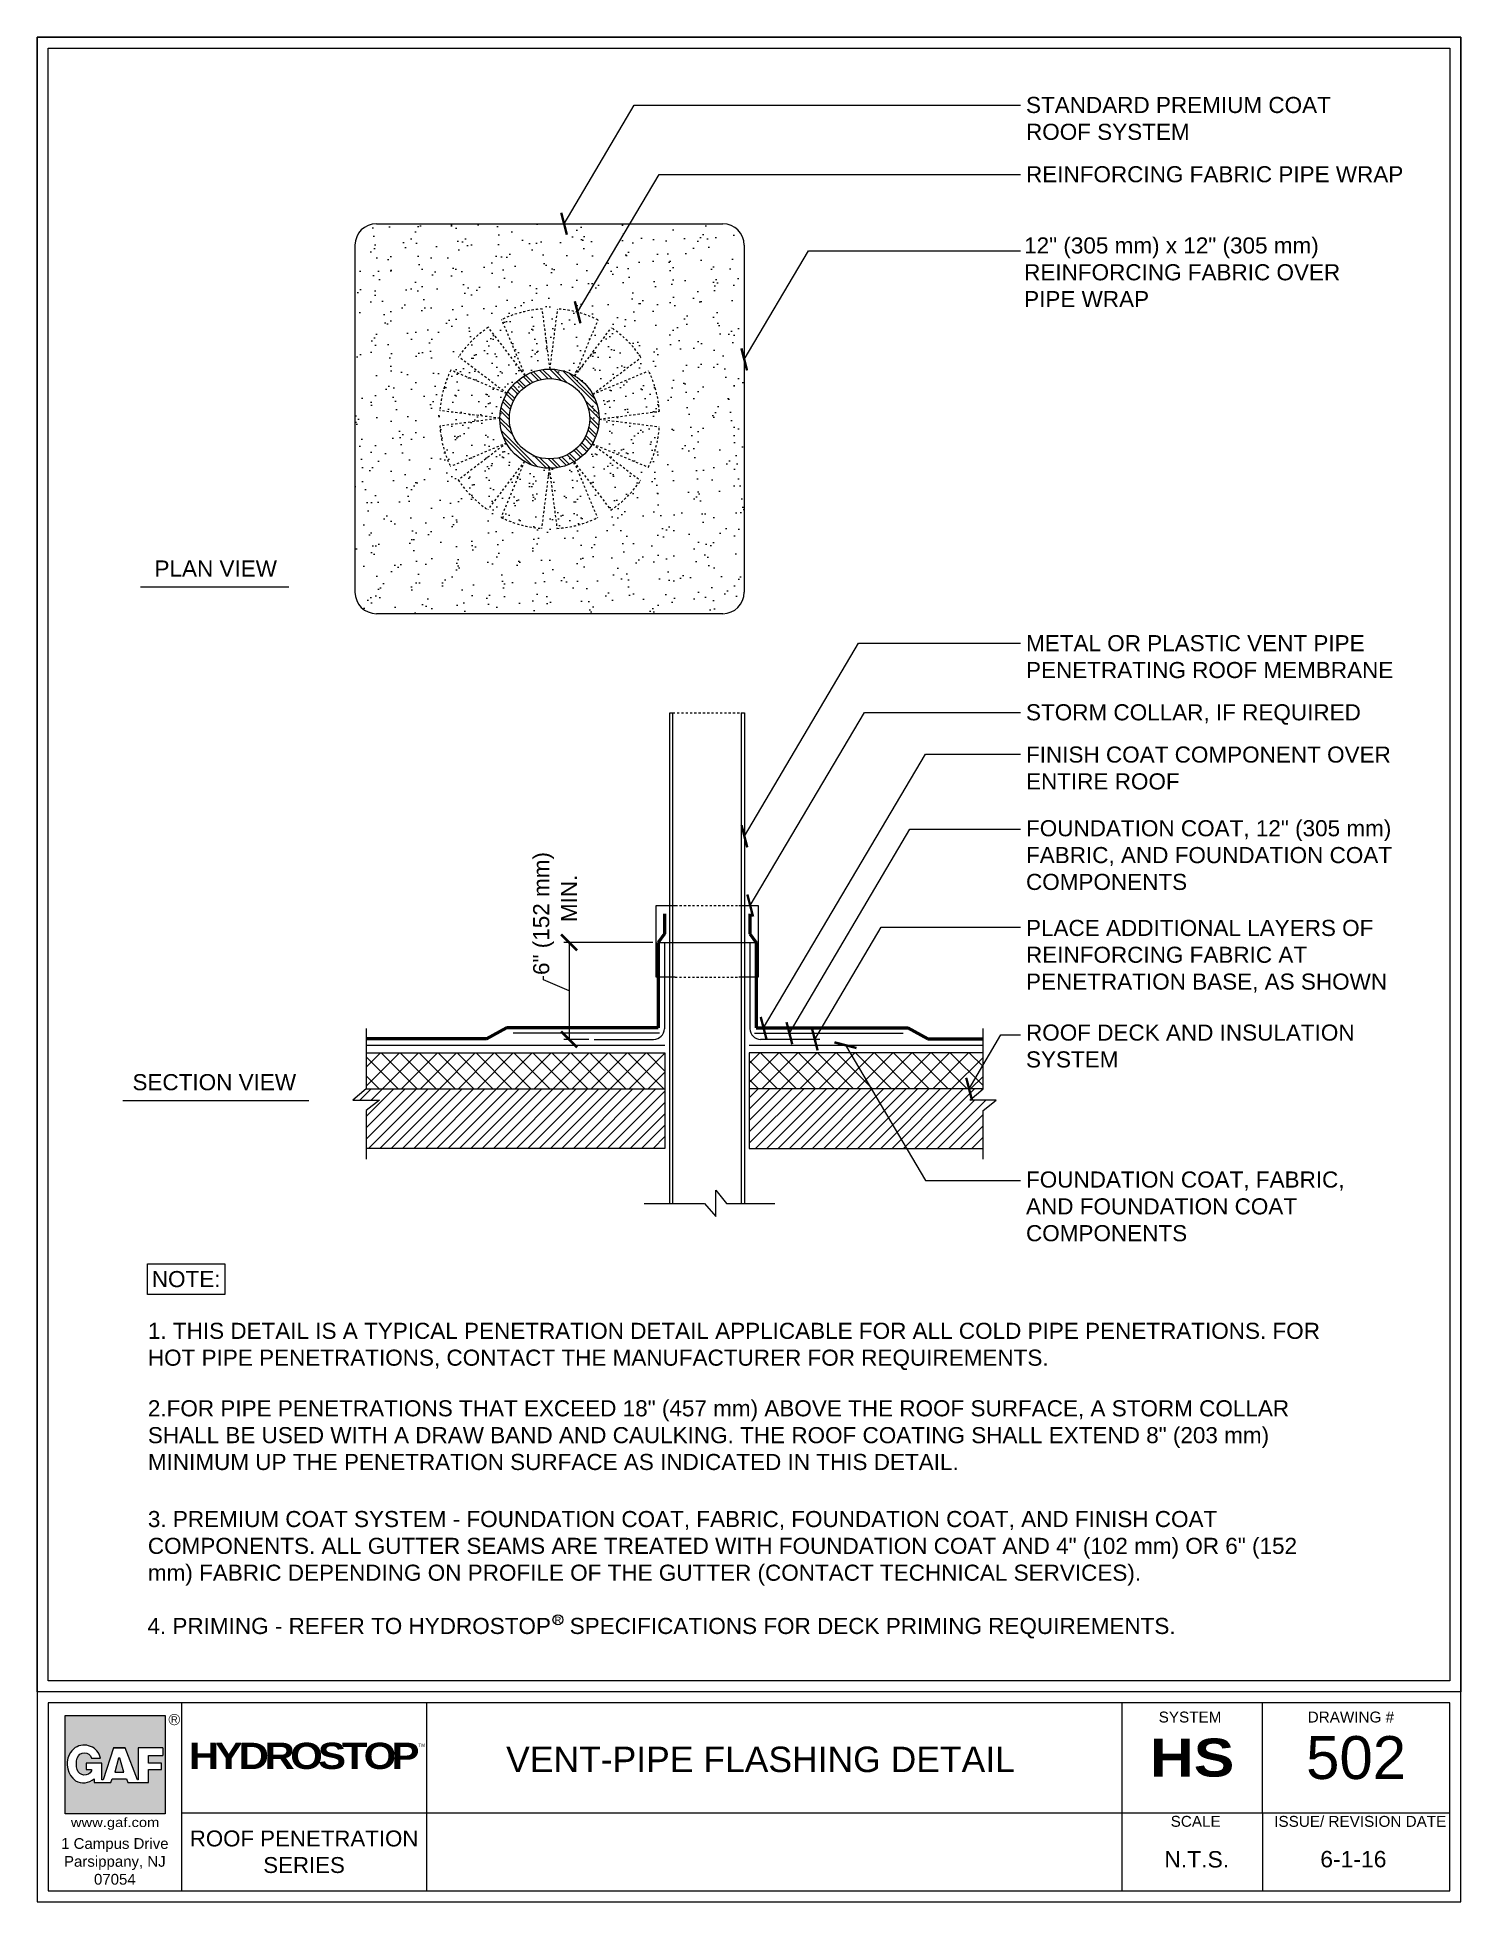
# Model space of a CAD drawing. Header units: inches. Extents: x 14.5 to 80.8, y 24.5 to 111.4.
import ezdxf
from ezdxf.enums import TextEntityAlignment as Align

# ---------------------------------------------------------------- set-up
doc = ezdxf.new("R2010")
doc.units = ezdxf.units.IN
doc.header["$MEASUREMENT"] = 0
doc.linetypes.add('DASHED2', pattern=[0.375, 0.25, -0.125])
doc.layers.get('0').update_dxf_attribs({"lineweight": 15})
doc.styles.add('ARCHQUIK', font='Archquik.shx', dxfattribs={"height": 0.1})
doc.styles.add('ARIAL', font='arial.ttf')
doc.styles.add('FONT', font='arial.ttf', dxfattribs={"height": 0.75})
doc.dimstyles.new('dIM-STYLE', dxfattribs={"dimtxt": 0.75, "dimasz": 0.75, "dimexe": 0.18, "dimexo": 0.0625, "dimgap": 0.09, "dimtad": 0, "dimtih": 1, "dimtoh": 1, "dimdec": 4, "dimzin": 0, "dimdsep": 46, "dimlunit": 4, "dimtxsty": 'FONT', "dimblk": 'ARCHTICK', "dimcen": 0, "dimclrd": 3, "dimclre": 3, "dimclrt": 256, "dimadec": 0, "dimazin": 0, "dimtfac": 1, "dimtdec": 4, "dimtofl": 0, "dimtmove": 0, "dimatfit": 3, "dimldrblk": 'ARCHTICK', "dimfxl": 1, "dimfrac": 2, "dimtolj": 1, "dimtzin": 0, "dimlwd": -1, "dimlwe": -1, "dimarcsym": 0})
doc.dimstyles.get("Standard").update_dxf_attribs({"dimscale": 0, "dimtxt": 0.75, "dimasz": 0.75, "dimexe": 0.2500000000000018, "dimexo": 0.0625, "dimgap": 0.09, "dimtad": 0, "dimdec": 5, "dimzin": 0, "dimdsep": 46, "dimlunit": 4, "dimtxsty": 'FONT', "dimcen": 0.09, "dimclrd": 256, "dimclre": 256, "dimclrt": 256, "dimadec": 0, "dimazin": 0, "dimtfac": 1, "dimtdec": 5, "dimtofl": 0, "dimtmove": 1, "dimatfit": 0, "dimfxl": 1, "dimfxlon": 1, "dimtolj": 1, "dimtzin": 0, "dimlwd": -1, "dimlwe": -1, "dimarcsym": 0})

# ---------------------------------------------------------------- blocks, each defined once
blk = doc.blocks.new('GAF_LOGO')
h = blk.add_hatch(color=242)
h.paths.add_polyline_path([(0.9999999843750018, 0.999999984375), (-0.01802111514781046, 0.999999984375), (-0.01802111514781046, -0.002743970513160665), (0.9999999843750018, -0.002743970513160499), (0.9999999843750018, 0.6710526210937502)])
edge = h.paths.add_edge_path(flags=16)
edge.add_line((0.3421052578125003, 0.5657894648437503), (0.2499999960937487, 0.5657894648437503))
edge.add_arc((0.1776315761718745, 0.542763149414063), 0.075943396054273, 17.65012421993013, 162.3498757800698)
edge.add_arc((0.2913533789062498, 0.5065789394531254), 0.1952830184252751, 162.3498757800698, 197.65012421993)
edge.add_arc((0.1804031326795207, 0.4712765883809845), 0.07885186654145789, 197.65012421993, 331.9610179646004)
edge.add_line((0.2499999960937487, 0.4342105195312511), (0.2499999960937487, 0.4473684140625002))
edge.add_line((0.2499999960937487, 0.4473684140625002), (0.1973684179687503, 0.4473684140625003))
edge.add_line((0.1973684179687503, 0.4473684140625003), (0.1973684179687503, 0.5131578867187501))
edge.add_line((0.1973684179687503, 0.5131578867187501), (0.3552631523437491, 0.5131578867187501))
edge.add_line((0.3552631523437491, 0.5131578867187501), (0.3552631523437491, 0.3421052578125003))
edge.add_line((0.3552631523437491, 0.3421052578125003), (0.3672600561810685, 0.3421052578125003))
edge.add_line((0.3672600561810685, 0.3421052578125003), (0.473684203125, 0.6710526210937502))
edge.add_line((0.473684203125, 0.6710526210937502), (0.5921052539062508, 0.6710526210937502))
edge.add_line((0.5921052539062508, 0.6710526210937502), (0.7168783917025898, 0.3421052578125004))
edge.add_line((0.7168783917025898, 0.3421052578125004), (0.7236841992187522, 0.3421052578125004))
edge.add_line((0.7236841992187522, 0.3421052578125004), (0.7236841992187522, 0.6710526210937502))
edge.add_line((0.7236841992187522, 0.6710526210937502), (0.9757096308521137, 0.6710526210937502))
edge.add_line((0.9757096308521137, 0.6710526210937502), (0.9757096308521139, 0.5921052539062504))
edge.add_line((0.9757096308521139, 0.5921052539062504), (0.828947355468749, 0.5921052539062504))
edge.add_line((0.828947355468749, 0.5921052539062504), (0.828947355468749, 0.5131578867187501))
edge.add_line((0.828947355468749, 0.5131578867187501), (0.9619798181352781, 0.5131578867187501))
edge.add_line((0.9619798181352781, 0.5131578867187501), (0.9619798181352782, 0.4473684140625002))
edge.add_line((0.9619798181352782, 0.4473684140625002), (0.8289473554687489, 0.4473684140625003))
edge.add_line((0.8289473554687489, 0.4473684140625003), (0.828947355468749, 0.3157894687500002))
edge.add_line((0.828947355468749, 0.3157894687500002), (0.6184210429687518, 0.3157894687500003))
edge.add_line((0.6184210429687518, 0.3157894687500003), (0.6052631484375013, 0.35526315234375))
edge.add_line((0.6052631484375013, 0.35526315234375), (0.4605263085937495, 0.3552631523437498))
edge.add_line((0.4605263085937495, 0.3552631523437498), (0.4473684140624989, 0.3157894687500002))
edge.add_line((0.4473684140624989, 0.3157894687500002), (0.2763157851562497, 0.3157894687500002))
edge.add_line((0.2763157851562497, 0.3157894687500002), (0.2763157851562497, 0.3552631523437499))
edge.add_arc((0.1671059236527185, 0.4777867589039027), 0.1641305212753787, 240.8042829104425, 311.71180968469173, ccw=False)
edge.add_arc((0.2222038028843561, 0.5072653279140215), 0.2193476823067968, 155.1482085443663, 231.9615675140741, ccw=False)
edge.add_arc((0.1895668580481229, 0.5197191371257442), 0.1845148081401703, 124.71226100437019, 154.3980145931274, ccw=False)
edge.add_arc((0.1751212575285651, 0.5254602239943656), 0.171785051789476, 13.577812998885406, 121.84091426695329, ccw=False)
h.paths.add_polyline_path([(0.5263157812499983, 0.5657894648437498), (0.5394736757812488, 0.5657894648437498), (0.5789473593750003, 0.421052625), (0.4868420976562504, 0.421052625)], flags=0)
at = {"color": 242}
for p, q in [((0.9757096308521138, 0.6710526210937502), (0.9757096308521138, 0.5921052539062504)), ((0.5263157812499983, 0.5657894648437498), (0.4868420976562504, 0.421052625)), ((0.4868420976562504, 0.421052625), (0.5789473593750003, 0.421052625)), ((0.5394736757812488, 0.5657894648437498), (0.5263157812499983, 0.5657894648437498)), ((0.5789473593750003, 0.421052625), (0.5394736757812488, 0.5657894648437498))]:
    blk.add_line(p, q, dxfattribs=at)
for points in [[(0.9999999843750018, 0.6710526210937502), (0.9999999843750019, -0.00274397051316061), (-0.01802111514781046, -0.00274397051316061), (-0.01802111514781046, 0.999999984375), (0.9999999843750018, 0.999999984375), (0.9999999843750018, 0.6710526210937502)], [(0.9757096308521138, 0.6710526210937502), (0.7236841992187522, 0.6710526210937502), (0.7236841992187522, 0.3421052578125003), (0.7168783917025898, 0.3421052578125003), (0.5921052539062508, 0.6710526210937502), (0.4736842031249999, 0.6710526210937502), (0.5921052539062508, 0.6710526210937502)]]:
    blk.add_lwpolyline(points, dxfattribs=at)
at = {"const_width": 0.006578947265625}
blk.add_lwpolyline([(1.146718681227561, 0.9569249246062017, 0.9999999999999999), (1.038984530952376, 0.9569249246062017, 0.9999999999999999)], format="xyb", close=True, dxfattribs=at)
at = {"color": 242}
for points in [[(0.4736842031249999, 0.6710526210937502), (0.3672600561810686, 0.3421052578125003), (0.3552631523437491, 0.3421052578125003), (0.3552631523437491, 0.5131578867187501), (0.1973684179687503, 0.5131578867187501), (0.1973684179687503, 0.4473684140625003), (0.2499999960937487, 0.4473684140625003), (0.2499999960937487, 0.4342105195312511, -0.6638381309650001), (0.1052631562500004, 0.4473684140625003, -0.1552561087471992), (0.1052631562500004, 0.5657894648437503, -0.7312178527831996), (0.2499999960937487, 0.5657894648437503), (0.3421052578125003, 0.5657894648437503, 0.5109723306082545), (0.08449389586529144, 0.6713944055155814, 0.1302578243974809), (0.02316816522774692, 0.599451122242597, 0.172358814401925)], [(0.08704397350846876, 0.3345076182265967, 0.3196577466454945), (0.2763157851562497, 0.3552631523437499), (0.2763157851562497, 0.3157894687500002), (0.4473684140624989, 0.3157894687500002), (0.4605263085937494, 0.3552631523437499), (0.6052631484375013, 0.3552631523437499), (0.6184210429687518, 0.3157894687500002), (0.828947355468749, 0.3157894687500002), (0.828947355468749, 0.4473684140625003), (0.9619798181352781, 0.4473684140625003), (0.9619798181352781, 0.5131578867187501), (0.828947355468749, 0.5131578867187501), (0.828947355468749, 0.5921052539062504), (0.9757096308521139, 0.5921052539062504)]]:
    blk.add_lwpolyline(points, format="xyb", dxfattribs=at)
blk.add_arc((0.222203802884356, 0.5072653279140215), 0.2193476823067967, 155.1482085443668, 231.9615675140741, dxfattribs=at)
at = {"style": 'ARIAL'}
blk.add_text('R', height=0.06578947265625, dxfattribs=at).set_placement((1.092851606089969, 0.956924924606203), align=Align.MIDDLE)
at = {"style": 'ARIAL', "width": 1.133105524367421}
blk.add_text('www.gaf.com', height=0.09481817704846432, dxfattribs=at).set_placement((0.03995709321242522, -0.1363967728893486), (0.9407297751728345, -0.1363967728893486), align=Align.FIT)
blk = doc.blocks.new('HydroStop')
at = {"color": 174, "linetype": 'Continuous', "style": 'ARIAL'}
blk.add_text('TM', height=0.07930227829834807, dxfattribs=at).set_placement((6.460029172047104, 0.5633620407934359))
at = {"lineweight": -2, "insert": (0.9349556855740957, 0.6638381548218604), "char_height": 0.633319658458992, "width": 5.94393791725881, "attachment_point": 1, "style": 'ARCHQUIK'}
blk.add_mtext('{\\fArial Black|b0|i0|c0|p34;\\T0.85;\\C154;HYDRO\\C132;STOP}', dxfattribs=at)
blk = doc.blocks.new('_ArchTick')
at = {"color": 0, "linetype": 'ByBlock', "const_width": 0.15}
blk.add_lwpolyline([(-0.5, -0.5), (0.5, 0.5)], dxfattribs=at)
blk = doc.blocks.new('*D13')
at = {"transparency": 16777216}
for p, q in [((43.1650373218601, 69.21233930988093), (39.01746788877225, 69.21233930988093)), ((39.26746788877225, 69.21233930988093), (39.26746788877225, 64.69325211736745)), ((38.07886578859212, 67.46388542466133), (38.07886578859212, 67.64388542466133)), ((39.26746788877225, 66.95279571362418), (38.07886578859212, 67.46388542466133)), ((40.19088160006226, 64.69325211736745), (39.01746788877225, 64.69325211736745))]:
    blk.add_line(p, q, dxfattribs=at)
at = {"layer": 'Defpoints', "color": 0, "transparency": 16777216}
for p in [(43.4150373218601, 69.21233930988093), (39.26746788877225, 64.69325211736745), (40.44088160006226, 64.69325211736745)]:
    blk.add_point(p, dxfattribs=at)
at = {"transparency": 16777216, "xscale": 0.75, "yscale": 0.75, "zscale": 0.75}
for p, rotation in [((39.26746788877225, 69.21233930988093), 90), ((39.26746788877225, 64.69325211736745), 270)]:
    blk.add_blockref('_ArchTick', p, dxfattribs=dict(at, rotation=rotation))
at = {"transparency": 16777216, "insert": (38.07886578859211, 70.55943112725342), "char_height": 0.75, "attachment_point": 5, "rotation": 90, "style": 'FONT'}
blk.add_mtext('\\A1;6" (152 mm)', dxfattribs=at)

msp = doc.modelspace()

# ---------------------------------------------------------------- hatches: boundary and pattern name
h = msp.add_hatch()
h.set_pattern_fill('AR-SAND', color=256, scale=0.75, angle=90)
h.set_pattern_definition([(127.5, (-7.374230223087125, 3.780714593004404), (-1.445117826759869, -0.04724501858220603), [0, -1.14, 0, -1.275, 0, -1.21875]), (97.49999999999996, (-7.374230223087125, 3.780714593004404), (-2.116609548922305, 1.327332528950796), [0, -0.615, 0, -1.0275, 0, -0.39375]), (57.49999999999999, (-7.374230223087125, 2.858214593004405), (-0.004244290152723563, 2.335606396313621), [0, -0.3749999999999998, 0, -1.349999999999999, 0, -1.762499999999999]), (47.5, (-7.374230223087125, 2.858214593004405), (-0.6582566737006869, 2.25459495342922), [0, -0.1875, 0, -0.885, 0, -1.0125])])
h.paths.add_polyline_path([(47.42542166668906, 101.6998630275109, 0.4142135623730951), (46.42542166668906, 102.6998630275109), (30.29098694300384, 102.6998630275109, 0.4142135623730951), (29.29098694300384, 101.6998630275109), (29.29098694300384, 85.5305767316469, 0.4142135623730951), (30.29098694300384, 84.5305767316469), (46.42542166668906, 84.5305767316469, 0.4142135623730951), (47.42542166668906, 85.5305767316469)])
h.paths.add_polyline_path([(39.53047186147178, 95.60774604278596), (40.61817654261339, 98.21564959051416, 0.09607582821806371), (38.73458263551026, 98.72694829499181), (38.37842268268565, 95.92692119085994, -0.1315129979373459)], flags=16)
h.paths.add_polyline_path([(40.22865318603429, 93.61521987957889, -1), (36.48775542365862, 93.61521987957889, -1)], flags=16)
h = msp.add_hatch()
h.set_pattern_fill('AR-SAND', color=256, scale=0.75, angle=90)
h.set_pattern_definition([(127.5, (0, 0), (-1.445117826759869, -0.04724501858220603), [0, -1.14, 0, -1.275, 0, -1.21875]), (97.50000000000001, (0, 0), (-2.116609548922305, 1.327332528950796), [0, -0.615, 0, -1.0275, 0, -0.39375]), (57.49999999999999, (-5.648683361067167e-17, -0.9225), (-0.004244290152723563, 2.335606396313621), [0, -0.3749999999999999, 0, -1.35, 0, -1.7625]), (47.5, (-5.648683361067167e-17, -0.9225), (-0.6582566737006869, 2.25459495342922), [0, -0.1875, 0, -0.885, 0, -1.0125])])
h.paths.add_polyline_path([(35.50410142573528, 97.87262810480026, 0.09607582821806347), (34.11950680518399, 96.49703728307419), (36.36632143223487, 94.78858016405148, -0.1315129979373452), (37.21875980811666, 95.62669644525226)])
h.paths.add_polyline_path([(38.01518281913256, 98.729294996457, 0.09607582821806378), (36.12829329292884, 98.23029570990516), (37.219863278038, 95.62732113002969, -0.1315129979373455), (38.37715470731278, 95.92693193293401)])
h.paths.add_polyline_path([(40.61817654261339, 98.21564959051416, 0.09607582821806371), (38.73458263551026, 98.72694829499181), (38.37842268268565, 95.92692119085994, -0.131512997937346), (39.53047186147178, 95.60774604278596)])
h.paths.add_polyline_path([(41.24002170834176, 97.85391737924134), (39.53156458931906, 95.60710275219047, -0.1315129979373446), (40.36968087051984, 94.75466437630867), (42.61561253006783, 96.46932275869005, 0.09607582821806389)])
h.paths.add_polyline_path([(42.97328013517274, 95.84513089149652), (40.37030555529725, 94.75356090638735, -0.1294287674172524), (40.66999403044456, 93.61521987957889, -0.002049347419331564), (40.66991635820158, 93.59626947711257), (43.47227942172456, 93.95824136529279, 0.09607582821806367)])
h.paths.add_polyline_path([(43.46993272025938, 93.23884154891505), (40.66990561612751, 93.59500150173966, -0.1315129979373449), (40.35073046805351, 92.44295232295354), (42.95863401578171, 91.35524764181193, 0.09607582821806367)])
h.paths.add_polyline_path([(40.35008717745804, 92.4418595951063, -0.1315129979373457), (39.49764880157625, 91.60374331390551), (41.21230718395762, 89.35781165435752, 0.0960758282180633), (42.5969018045089, 90.73340247608358)])
h.paths.add_polyline_path([(39.49654533165491, 91.60311862912809, -0.1315129979373454), (38.33925390238014, 91.30350782622376), (38.70122579056034, 88.50114476270078, 0.0960758282180639), (40.58811531676407, 89.0001440492526)])
h.paths.add_polyline_path([(38.33798592700722, 91.30351856829783, -0.131512997937344), (37.18593674822112, 91.62269371637183), (36.09823206707949, 89.01479016864363, 0.0960758282180642), (37.98182597418263, 88.50349146416596)])
h.paths.add_polyline_path([(37.18484402037384, 91.62333700696732, -0.1315129979373436), (36.34672773917307, 92.4757753828491), (34.10079607962507, 90.76111700046772, 0.09607582821806411), (35.47638690135114, 89.37652237991644)])
h.paths.add_polyline_path([(36.04641457924834, 93.61521987957889, -0.002049347419331564), (36.04649225149133, 93.6341702820452), (33.24412918796834, 93.272198393865, 0.09607582821806293), (33.74312847452016, 91.38530886766128), (36.34610305439566, 92.47687885277043, -0.1294287674172524)])
h.paths.add_polyline_path([(36.36567814163939, 94.78748743620423), (33.75777459391119, 95.87519211734583, 0.09607582821806332), (33.24647588943353, 93.99159821024271), (36.0465029935654, 93.6354382574181, -0.1315129979373465)])
h = msp.add_hatch()
h.set_pattern_fill('ANSI32', color=256, angle=90)
h.set_pattern_definition([(135, (-7.374230223087125, 3.780714593004404), (-0.2651650429449554, -0.2651650429449553), []), (135, (-7.374230223087125, 3.957491288004404), (-0.2651650429449554, -0.2651650429449553), [])])
h.paths.add_polyline_path([(36.04641457924834, 93.61521987957889, 1), (40.66999403044456, 93.61521987957889, 1)])
h.paths.add_polyline_path([(40.22865318603429, 93.61521987957889, -1), (36.48775542365861, 93.61521987957889, -1)], flags=16)
at = {"lineweight": 15}
h = msp.add_hatch(dxfattribs=at)
h.set_pattern_fill('ANSI37', color=256, scale=5)
h.set_pattern_definition([(45, (0, 0), (-0.4419417382415922, 0.4419417382415922), []), (135, (0, 0), (-0.4419417382415922, -0.4419417382415922), [])])
h.paths.add_polyline_path([(43.72846912765446, 64.06592381814964), (29.81107463760007, 64.06592381814964), (29.81107463760007, 62.39312580150698), (43.72846912765446, 62.39312580150698)])
h.paths.add_polyline_path([(58.55169475990549, 64.06592381814963), (47.6550795931289, 64.06592381814964), (47.6550795931289, 62.39312580150699), (58.5516947599055, 62.39312580150698)])
h = msp.add_hatch(dxfattribs=at)
h.set_pattern_fill('ANSI31', color=256, scale=3)
h.set_pattern_definition([(45, (0, 0), (-0.2651650429449553, 0.2651650429449554), [])])
h.paths.add_polyline_path([(43.72846912765446, 62.39312580150698), (29.81116585406058, 62.39312580150698), (29.19536352910851, 61.87027477088731), (30.42678574609162, 61.87027477088731), (29.81107463760007, 61.38235276038456), (29.81107463760007, 59.61653976999368), (43.72846912765446, 59.61653976999368)])
h.paths.add_polyline_path([(59.16732842045887, 61.87027477088731), (57.93590620347575, 61.87027477088731), (58.5516947599055, 62.39312580150698), (47.6550795931289, 62.39312580150699), (47.6550795931289, 59.61653976999368), (58.55169475990549, 59.61653976999368), (58.55169475990549, 61.38235276038456)])

# ---------------------------------------------------------------- linework, layer by layer
for p, q in [((30.29098694300384, 102.6998630275109), (46.42542166668906, 102.6998630275109)), ((29.29098694300384, 101.6998630275109), (29.29098694300384, 85.5305767316469)), ((47.42542166668906, 101.6998630275109), (47.42542166668906, 85.5305767316469)), ((19.29171997703094, 85.78270884734386), (26.21368502180539, 85.78270884734386)), ((46.42542166668906, 84.5305767316469), (30.29098694300384, 84.5305767316469)), ((43.96089039011775, 57.05229548591532), (43.96089039011775, 79.91177196876248)), ((43.96089039011775, 79.91177196876248), (44.10029667883282, 79.91177196876248)), ((44.10029667883282, 57.05229726007206), (44.10029667883282, 79.91177196876248)), ((47.2834069378269, 79.91177196876248), (47.28340693782689, 57.05235772924771)), ((47.2834069378269, 79.91177196876248), (47.43443041726822, 79.91177196876248)), ((47.43443041726822, 79.91177196876248), (47.43443041726821, 57.0523577292477)), ((43.41488242598373, 69.21233930988093), (47.98036093496936, 69.21233930988093)), ((43.70523474620195, 69.21233930988093), (43.70523474620195, 65.19325211736745)), ((47.69000861324584, 69.21233930988093), (47.69000861324584, 65.19325211736745)), ((29.81107463760007, 65.20448595726087), (29.81107463760007, 62.39304835356882)), ((58.55169475990549, 62.39312580150698), (58.55169475990549, 65.20448595726087)), ((29.81107463760007, 64.42605673066356), (43.72846912765446, 64.42605673066356)), ((43.48458557034127, 64.98368188552385), (36.66529461402914, 64.98368188552385)), ((40.44088160006226, 64.69325211736745), (43.20523474620195, 64.69325211736745)), ((47.6550795931289, 64.42605673066356), (58.55169475990549, 64.42605673066356)), ((47.89911804631845, 64.98368188552385), (54.83458090989313, 64.98368188552385)), ((50.95436175938553, 64.69325211736745), (48.19000861324584, 64.69325211736745)), ((29.81107463760007, 64.06592381814964), (43.72846912765446, 64.06592381814964)), ((43.72846912765446, 64.06592381814964), (43.72846912765446, 59.61653976999368)), ((58.55169475990549, 64.06592381814963), (47.6550795931289, 64.06592381814964)), ((47.6550795931289, 64.06592381814964), (47.6550795931289, 59.61653976999368)), ((18.47979890530451, 61.85156796593151), (27.14558328016651, 61.85156796593151)), ((29.81107463760007, 62.39304835356882), (29.19536352910851, 61.87027477088731)), ((29.19536352910851, 61.87027477088731), (30.42678574609162, 61.87027477088731)), ((29.81107463760007, 62.39312580150698), (43.72846912765446, 62.39312580150698)), ((30.42678574609162, 61.87027477088731), (29.81107463760007, 61.38235276038456)), ((58.55169475990549, 62.39312580150698), (47.6550795931289, 62.39312580150699)), ((57.93590620347576, 61.87027477088731), (58.55169475990549, 62.39312580150698)), ((59.16732842045887, 61.87027477088731), (57.93590620347576, 61.87027477088731)), ((58.55169475990549, 61.38235276038456), (59.16732842045887, 61.87027477088731)), ((29.81107463760007, 61.38235276038456), (29.81107463760007, 59.11700056876468)), ((58.55169475990549, 59.11700056876468), (58.55169475990549, 61.38235276038456)), ((43.72846912765446, 59.61653976999368), (29.81107463760007, 59.61653976999368)), ((47.6550795931289, 59.61653976999368), (58.55169475990549, 59.61653976999368)), ((46.09845348374881, 56.43656917281798), (46.09845348374881, 57.66806883773926)), ((46.09845348374881, 57.66806883773926), (46.5979926849778, 57.0523577292477)), ((42.76617201273925, 57.05228028130954), (45.5757152956809, 57.05231603701471)), ((45.57571529568089, 57.05231603701471), (46.09845348374881, 56.43656917281798)), ((46.5979926849778, 57.0523577292477), (48.85172768587142, 57.0523577292477)), ((21.20705469467076, 33.78611375226865), (21.20705469467076, 25.02717102045245)), ((32.6318562415896, 25.02717102045245), (32.6318562415896, 33.78611375226865)), ((71.56792847675739, 28.65521179804592), (71.56792847675739, 33.78611375226865))]:
    msp.add_line(p, q)
at = {"linetype": 'DASHED2', "ltscale": 0.25}
for p, q in [((37.219863278038, 95.62732113002969), (36.12829329292884, 98.23029570990516)), ((38.37715470731278, 95.92693193293401), (38.01518281913256, 98.729294996457)), ((38.37842268268565, 95.92692119085996), (38.73458263551026, 98.72694829499181)), ((39.53047186147178, 95.60774604278596), (40.61817654261338, 98.21564959051415)), ((37.21875980811667, 95.62669644525226), (35.50410142573529, 97.87262810480026)), ((39.53156458931906, 95.60710275219047), (41.24002170834177, 97.85391737924135)), ((36.36632143223487, 94.78858016405148), (34.119506805184, 96.49703728307419)), ((40.36968087051983, 94.75466437630867), (42.61561253006784, 96.46932275869005)), ((36.3656781416394, 94.78748743620423), (33.75777459391119, 95.87519211734583)), ((40.37030555529725, 94.75356090638735), (42.97328013517273, 95.84513089149652)), ((36.0465029935654, 93.6354382574181), (33.24647588943353, 93.99159821024271)), ((40.66991635820158, 93.59626947711257), (43.47227942172456, 93.95824136529279)), ((36.04649225149133, 93.6341702820452), (33.24412918796834, 93.272198393865)), ((40.6699056161275, 93.59500150173966), (43.46993272025937, 93.23884154891505)), ((36.34610305439566, 92.47687885277043), (33.74312847452018, 91.38530886766128)), ((36.34672773917308, 92.47577538284911), (34.10079607962507, 90.76111700046772)), ((40.35008717745803, 92.44185959510631), (42.5969018045089, 90.73340247608358)), ((40.35073046805351, 92.44295232295354), (42.9586340157817, 91.35524764181193)), ((37.18484402037384, 91.62333700696732), (35.47638690135115, 89.37652237991644)), ((37.18593674822111, 91.62269371637181), (36.09823206707949, 89.01479016864363)), ((38.33798592700722, 91.30351856829783), (37.98182597418263, 88.50349146416596)), ((38.33925390238014, 91.30350782622376), (38.70122579056034, 88.50114476270078)), ((39.49654533165491, 91.60311862912809), (40.58811531676407, 89.00014404925261)), ((39.49764880157623, 91.60374331390553), (41.21230718395761, 89.35781165435753)), ((44.10029667883282, 79.91177196876248), (47.2834069378269, 79.91177196876248)), ((44.21646858609537, 70.93168353736678), (47.17885222129059, 70.93168353736678)), ((44.20869558409825, 67.59754979893138), (47.17877477335242, 67.59754979893138))]:
    msp.add_line(p, q, dxfattribs=at)
at = {"lineweight": 50}
for p, q in [((43.70523474620195, 70.54839369133852), (43.70523474620195, 69.61901843323807)), ((47.69000861324584, 70.54839369133852), (47.69000861324584, 69.61901843323807)), ((43.70523474620195, 69.61901843323807), (43.41480497804555, 69.21241675781911)), ((47.69000861324584, 69.61901843323807), (47.98036093496936, 69.21233930988093)), ((43.41480497804555, 69.21241675781911), (43.41488242598373, 65.22772033871338)), ((47.98036093496937, 69.21233930988093), (47.98043838140224, 65.22772033871338)), ((36.35163046442023, 65.22764289077521), (35.41063801559352, 64.71648649881996)), ((43.41488242598373, 65.22772033871338), (36.35163046442023, 65.22764289077521)), ((47.98043838140224, 65.22772033871338), (55.04361289502756, 65.2276816147443)), ((55.04361289502756, 65.2276816147443), (55.97887419642932, 64.71648649881996)), ((35.41063801559352, 64.71648649881996), (29.81099718966189, 64.71652522278904)), ((55.97887419642932, 64.71648649881996), (58.5516947599055, 64.71648649881996))]:
    msp.add_line(p, q, dxfattribs=at)
at = {"linetype": 'Continuous'}
for p, q in [((65.01569888488676, 33.78611375226865), (65.01569888488676, 25.02717102045245)), ((21.20705469467076, 28.65521179804592), (80.29722166968178, 28.65521179804592)), ((71.56792847675739, 28.65521179804592), (71.56792847675739, 25.02717102045245))]:
    msp.add_line(p, q, dxfattribs=at)
for points in [[(14.49001371606128, 111.3851559938448), (14.49001371606128, 24.51839938696503), (80.80599330317555, 24.51839938696503), (80.80599330317555, 111.3851559938448)], [(14.49001371606128, 111.3851559938448), (80.80599330317555, 111.3851559938448), (80.80599330317555, 34.29488538575606), (14.49001371606128, 34.29488538575606)], [(14.99878534955506, 110.8763843603538), (80.29722166968178, 110.8763843603538), (80.29722166968178, 34.80365701925211), (14.99878534955506, 34.80365701925211)], [(80.80599330317555, 34.29488538575606), (14.49001371606128, 34.29488538575606), (14.49001371606128, 24.51839938696503), (80.80599330317555, 24.51839938696503)], [(80.29722166968178, 33.78611375226865), (14.99878534954415, 33.78611375226865), (14.99878534954415, 25.02717102045245), (80.29722166968178, 25.02717102045245)]]:
    msp.add_lwpolyline(points, close=True, dxfattribs=at)
for points in [[(44.20869558409825, 67.59754979893138), (43.32186745223551, 67.59754979893138), (43.32186745223551, 70.93168353736678), (44.20869558409825, 70.93168353736678)], [(47.17885222129059, 70.93168353736678), (48.07329845927411, 70.93168353736678), (48.07329845927411, 67.59754979893138), (47.17877477335242, 67.59754979893138)]]:
    msp.add_lwpolyline(points)
msp.add_lwpolyline([(19.6212313395464, 54.23343557148292), (23.23017247385826, 54.23343557148292), (23.23017247385826, 52.81244914687796), (19.6212313395464, 52.81244914687796)], close=True)
for radius in [2.311789725598112, 1.870448881187837]:
    msp.add_circle((38.35820430484645, 93.61521987957889), radius)
msp.add_circle((38.74800003648841, 37.654992288898), 0.2317057053845815, dxfattribs=at)
for centre, radius, start, end in [((30.29098694300384, 101.6998630275109), 1, 90, 180), ((46.42542166668906, 101.6998630275109), 1, 0, 90), ((30.29098694300384, 85.5305767316469), 1, 180, 270), ((46.42542166668906, 85.5305767316469), 1, 270, 0), ((43.20523474620195, 65.19325211736745), 0.5, 270, 0), ((48.19000861324584, 65.19325211736745), 0.5, 180, 270)]:
    msp.add_arc(centre, radius, start, end)
at = {"linetype": 'DASHED2', "ltscale": 0.25}
for centre, radius, start, end in [((38.35820430484645, 93.61521987957889), 5.125566119048048, 93.83730954440638, 115.7888910473462), ((38.35820430484645, 93.61521987957889), 5.125566119048048, 63.83730954440647, 85.78889104734608), ((38.35820430484645, 93.61521987957889), 5.125566119048048, 123.8373095444063, 145.7888910473462), ((38.35820430484645, 93.61521987957889), 5.125566119048048, 33.83730954440643, 55.78889104734601), ((38.35820430484645, 93.61521987957889), 5.125566119048048, 153.8373095444062, 175.7888910473462), ((38.35820430484645, 93.6152198795789), 5.125566119048048, 3.837309544406257, 25.78889104734684), ((38.35820430484645, 93.61521987957889), 5.125566119048048, 183.8373095444063, 205.7888910473463), ((38.35820430484645, 93.61521987957887), 5.125566119048048, 333.8373095444058, 355.7888910473457), ((38.35820430484645, 93.61521987957889), 5.125566119048047, 213.837309544406, 235.7888910473461), ((38.35820430484645, 93.6152198795789), 5.125566119048048, 303.8373095444059, 325.788891047346), ((38.35820430484645, 93.61521987957889), 5.125566119048048, 243.8373095444059, 265.7888910473456), ((38.35820430484646, 93.61521987957889), 5.125566119048048, 273.8373095444063, 295.7888910473463)]:
    msp.add_arc(centre, radius, start, end, dxfattribs=at)

# ---------------------------------------------------------------- block references
at = {"linetype": 'Continuous', "xscale": 4.578944701403998, "yscale": 4.578944701396722, "zscale": 4.578944701398359}
msp.add_blockref('GAF_LOGO', (15.87060638633879, 28.62272093202319), dxfattribs=at)
at = {"xscale": 1.934332076455829, "yscale": 1.934332076455829, "zscale": 1.934332076455829}
msp.add_blockref('HydroStop', (19.74687504737987, 30.64248056082877), dxfattribs=at)

# ---------------------------------------------------------------- texts
at = {"linetype": 'Continuous'}
for s, height, style, p in [('4. PRIMING - REFER TO HYDROSTOP   SPECIFICATIONS FOR DECK PRIMING REQUIREMENTS.', 0.75, 'FONT', (19.62001030927161, 36.9911703284499)), ('N.T.S.', 0.7631574502330598, 'ARIAL', (66.99815271592591, 26.11325017496029)), ('6-1-16', 0.7631574502330598, 'ARIAL', (74.26414294412801, 26.12102215814912))]:
    msp.add_text(s, height=height, dxfattribs=dict(at, style=style)).set_placement(p)
at = {"linetype": 'Continuous', "ltscale": 0.6, "style": 'FONT'}
msp.add_text('R', height=0.3, dxfattribs=at).set_placement((38.59844366349887, 37.49532704102191))
at = {"style": 'ARIAL'}
for s, p in [('SYSTEM', (68.19558099794061, 33.12265175710945)), ('DRAWING #', (75.69039278614467, 33.12265175710945)), ('SCALE', (68.45888497711051, 28.26339685077483)), ('ISSUE/ REVISION DATE', (76.12673907382349, 28.2711688339673))]:
    msp.add_text(s, height=0.5087716334887066, dxfattribs=at).set_placement(p, align=Align.MIDDLE)
for s, insert, char_height, width, attachment_point, style in [('STANDARD PREMIUM COAT ROOF SYSTEM', (60.55307591262579, 108.6070008932151), 0.75, 17.1364246745373, 1, 'FONT'), ('REINFORCING FABRIC PIPE WRAP', (60.55307591262579, 105.3800793721274), 0.75, 17.1364246745373, 1, 'FONT'), ('12" (305 mm) x 12" (305 mm) REINFORCING FABRIC OVER PIPE WRAP', (60.465748264675, 102.0623121715927), 0.75, 17.1364246745373, 1, 'FONT'), ('PLAN VIEW', (19.95013016578466, 87.00890896291966), 0.75, 17.1364246745373, 1, 'FONT'), ('METAL OR PLASTIC VENT PIPE PENETRATING ROOF MEMBRANE', (60.55307591262579, 83.53016774297858), 0.75, 17.1364246745373, 1, 'FONT'), ('STORM COLLAR, IF REQUIRED', (60.55307591262579, 80.3106494684936), 0.75, 17.1364246745373, 1, 'FONT'), ('FINISH COAT COMPONENT OVER ENTIRE ROOF', (60.55307591262579, 78.34165185121029), 0.75, 17.1364246745373, 1, 'FONT'), ('FOUNDATION COAT, 12" (305 mm) FABRIC, AND FOUNDATION COAT COMPONENTS', (60.55307591262579, 74.90852783425704), 0.75, 17.1364246745373, 1, 'FONT'), ('PLACE ADDITIONAL LAYERS OF REINFORCING FABRIC AT PENETRATION BASE, AS SHOWN', (60.55307591262579, 70.2637129169332), 0.75, 17.1364246745373, 1, 'FONT'), ('ROOF DECK AND INSULATION SYSTEM', (60.55307591262579, 65.38825792292327), 0.75, 17.1364246745373, 1, 'FONT'), ('SECTION VIEW', (18.92278871570133, 63.07776808150732), 0.75, 17.1364246745373, 1, 'FONT'), ('FOUNDATION COAT, FABRIC, AND FOUNDATION COAT COMPONENTS', (60.55307591262579, 58.54183013747374), 0.75, 17.1364246745373, 1, 'FONT'), ('ROOF PENETRATION SERIES', (26.91945546813018, 26.84119140924918), 0.7419714262123118, 11.42480154691884, 5, 'ARIAL'), ('1 Campus Drive\\PParsippany, NJ 07054', (18.10292002210745, 26.39340186921985), 0.5, 6.20826934512661, 5, 'ARIAL')]:
    msp.add_mtext(s, dxfattribs=dict(insert=insert, char_height=char_height, width=width, attachment_point=attachment_point, style=style))
at = {"insert": (39.25999022529689, 71.26435640152421), "char_height": 0.75, "attachment_point": 5, "rotation": 90, "style": 'FONT'}
msp.add_mtext('\\A1;MIN.', dxfattribs=at)
at = {"linetype": 'Continuous'}
for s, insert, char_height, width, attachment_point, style in [('NOTE:', (21.42570190670187, 53.52294235918044), 0.75, 3.608941134311863, 5, 'FONT'), ('1. THIS DETAIL IS A TYPICAL PENETRATION DETAIL APPLICABLE FOR ALL COLD PIPE PENETRATIONS. FOR HOT PIPE PENETRATIONS, CONTACT THE MANUFACTURER FOR REQUIREMENTS.', (19.64190993783643, 51.49152356996309), 0.75, 54.625, 1, 'FONT'), ('2.FOR PIPE PENETRATIONS THAT EXCEED 18" (457 mm) ABOVE THE ROOF SURFACE, A STORM COLLAR SHALL BE USED WITH A DRAW BAND AND CAULKING. THE ROOF COATING SHALL EXTEND 8" (203 mm) MINIMUM UP THE PENETRATION SURFACE AS INDICATED IN THIS DETAIL.', (19.64190993783643, 47.88259705595284), 0.75, 54.625, 1, 'FONT'), ('3. PREMIUM COAT SYSTEM - FOUNDATION COAT, FABRIC, FOUNDATION COAT, AND FINISH COAT COMPONENTS. ALL GUTTER SEAMS ARE TREATED WITH FOUNDATION COAT AND 4" (102 mm) OR 6" (152 mm) FABRIC DEPENDING ON PROFILE OF THE GUTTER (CONTACT TECHNICAL SERVICES).', (19.64190993783643, 42.72303848304933), 0.75, 54.625, 1, 'FONT'), ('{\\fArial Black|b0|i0|c0|p34;HS}', (68.29181368082207, 31.22066277515729), 1.770582097118444, 6.552229591870622, 5, 'ARIAL'), ('502', (75.93257507321958, 31.22066277515728), 2, 8.729293192924388, 5, 'ARIAL'), ('VENT-PIPE FLASHING DETAIL', (48.18350952815955, 31.14208659105088), 1.183652803665149, 28.42956344025924, 5, 'ARIAL')]:
    msp.add_mtext(s, dxfattribs=dict(at, insert=insert, char_height=char_height, width=width, attachment_point=attachment_point, style=style))

# ---------------------------------------------------------------- dimensions: what is measured, and where the dimension line sits
dim = msp.add_linear_dim(base=(39.26746788877225, 64.69325211736745), p1=(43.4150373218601, 69.21233930988093), p2=(40.44088160006226, 64.69325211736745), angle=90, text='6" (152 mm)', dimstyle='Standard', override={"dimscale": 1, "dimexe": 0.25, "dimexo": 0.25, "dimblk": 'ArchTick', "dimfxlon": 0})
dim.commit()
dim.dimension.update_dxf_attribs({"geometry": '*D13', "text_midpoint": (38.07886578859211, 67.73388542466134), "dimtype": 160})

# ---------------------------------------------------------------- leaders
for points in [[(39.03079773343958, 102.6998630275109), (42.29954814794053, 108.228957455111), (60.30307591262579, 108.228957455111)], [(39.66417792442691, 98.57161584294715), (43.45941252538222, 104.9912587714761), (60.30307591262579, 104.9912587714761)], [(47.42542166668906, 96.37861217490439), (50.41717066839794, 101.4391584499409), (60.30307591262579, 101.4391584499409)], [(47.43500064480188, 74.15680421433376), (52.75646154499776, 83.15806037614968), (60.30307591262579, 83.15806037614968)], [(47.70413946986307, 70.93168353736678), (53.02560037005895, 79.9329396991827), (60.30307591262579, 79.9329396991827)], [(48.32689737383794, 65.22771584318384), (55.86527622123583, 77.9788908161589), (60.30307591262579, 77.9788908161589)], [(49.53026359937536, 64.98368188552385), (55.14722366510296, 74.48477516621362), (60.30307591262579, 74.48477516621362)], [(50.71310730341376, 64.69325211736745), (53.80426491935037, 69.92194815769153), (60.30307591262579, 69.92194815769153)], [(52.14138657440422, 64.42605673066356), (55.86527622123583, 58.12709385972869), (60.30307591262579, 58.12709385972869)], [(57.90012613953551, 62.39312580150698), (59.38494312330045, 64.9046951383767), (60.30307591262579, 64.9046951383767)]]:
    msp.add_leader(points, dimstyle='dIM-STYLE', override={"dimgap": 0.09, "dimtad": 0, "dimclrd": 256})

doc.saveas('drawing.dxf')
